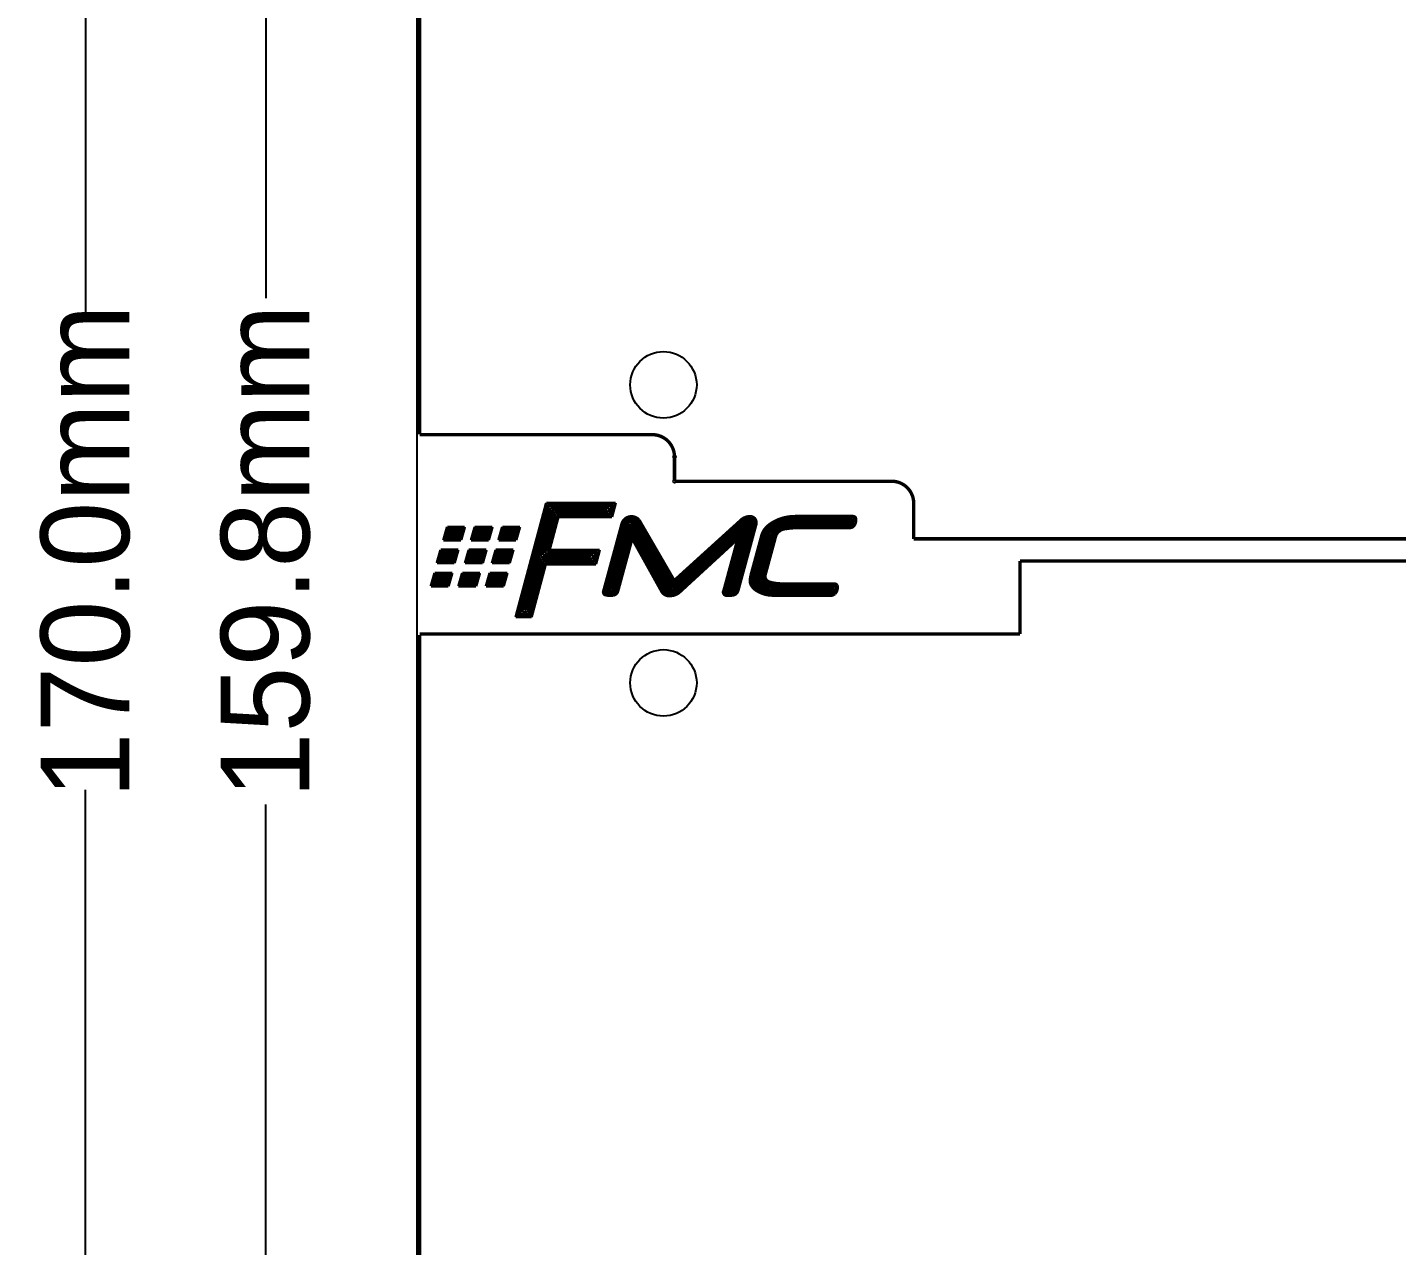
# Model space of a CAD drawing. Extents: x 4 to 274, y -3 to 190.
# Drawn here: x 3.9 to 65.7, y 52.4 to 107.4 of the extents above; entities that cross this region are included whole.
import ezdxf

# ---------------------------------------------------------------- set-up
doc = ezdxf.new("R2010")
doc.units = 0
doc.header["$MEASUREMENT"] = 0
doc.layers.get('0').update_dxf_attribs({"linetype": 'CONTINUOUS'})
doc.layers.get('Defpoints').update_dxf_attribs({"linetype": 'CONTINUOUS'})
for name, color, linetype in [('BG_OUTLINE', 7, 'CONTINUOUS'), ('BG_SILKSCREEN_TOP', 231, 'CONTINUOUS'), ('PG_SILKSCREEN_TOP', 130, 'CONTINUOUS'), ('PIN_TOP', 140, 'CONTINUOUS')]:
    doc.layers.add(name, color=color, linetype=linetype)
doc.dimstyles.get("Standard").update_dxf_attribs({"dimtxt": 0.18, "dimasz": 0.18, "dimexe": 0.18, "dimexo": 0.0625, "dimgap": 0.09, "dimtad": 0, "dimtih": 1, "dimtoh": 1, "dimdec": 4, "dimzin": 0, "dimdsep": 46, "dimtxsty": 'STANDARD', "dimcen": 0.09, "dimadec": 0, "dimazin": 0, "dimtfac": 1, "dimtdec": 4, "dimtofl": 0, "dimtmove": 0, "dimatfit": 3, "dimfxl": 1, "dimtolj": 1, "dimtzin": 0, "dimarcsym": 0})

# ---------------------------------------------------------------- blocks, each defined once
blk = doc.blocks.new('*D12')
at = {"color": 0, "linetype": 'Continuous', "lineweight": -2, "transparency": 16777216}
for p, q in [((26.531, 163.627), (14.494, 163.627)), ((14.674, 157.627), (14.674, 95.142)), ((14.674, 9.81), (14.674, 72.295)), ((26.531, 3.81), (14.494, 3.81))]:
    blk.add_line(p, q, dxfattribs=at)
at = {"color": 0, "linetype": 'Continuous', "transparency": 16777216}
for points in [[(13.674, 157.627), (15.674, 157.627), (14.674, 163.627)], [(13.674, 9.81), (15.674, 9.81), (14.674, 3.81)]]:
    blk.add_solid(points, dxfattribs=at)
at = {"layer": 'Defpoints', "color": 0, "linetype": 'Continuous', "transparency": 16777216}
for p in [(26.594, 163.627), (14.674, 3.81), (26.594, 3.81)]:
    blk.add_point(p, dxfattribs=at)
at = {"color": 0, "linetype": 'Continuous', "transparency": 16777216, "insert": (14.674, 83.718), "char_height": 4, "attachment_point": 5, "rotation": 90}
blk.add_mtext('\\A1;159.8mm', dxfattribs=at)
blk = doc.blocks.new('*D13')
at = {"color": 0, "linetype": 'Continuous', "lineweight": -2, "transparency": 16777216}
for p, q in [((21.451, 168.707), (6.359, 168.707)), ((6.539, 162.707), (6.539, 94.475)), ((6.539, 4.73), (6.539, 72.962)), ((21.451, -1.27), (6.359, -1.27))]:
    blk.add_line(p, q, dxfattribs=at)
at = {"color": 0, "linetype": 'Continuous', "transparency": 16777216}
for points in [[(5.539, 162.707), (7.539, 162.707), (6.539, 168.707)], [(5.539, 4.73), (7.539, 4.73), (6.539, -1.27)]]:
    blk.add_solid(points, dxfattribs=at)
at = {"layer": 'Defpoints', "color": 0, "linetype": 'Continuous', "transparency": 16777216}
for p in [(21.514, 168.707), (6.539, -1.27), (21.514, -1.27)]:
    blk.add_point(p, dxfattribs=at)
at = {"color": 0, "linetype": 'Continuous', "transparency": 16777216, "insert": (6.539, 83.718), "char_height": 4, "attachment_point": 5, "rotation": 90}
blk.add_mtext('\\A1;170.0mm', dxfattribs=at)

msp = doc.modelspace()

# ---------------------------------------------------------------- linework, layer by layer
at = {"layer": 'BG_OUTLINE'}
msp.add_lwpolyline([(21.5138, -1.27), (21.5138, 168.7068), (271.5006, 168.7068), (271.5006, -1.27)], close=True, dxfattribs=at)
at = {"layer": 'BG_SILKSCREEN_TOP'}
for points, const_width in [([(21.6281, 88.98382), (32.12846, 88.98382)], 0.1524), ([(33.12668, 87.98306), (33.12668, 86.88324)], 0.1524), ([(33.12668, 86.88324), (42.92854, 86.88324)], 0.1524), ([(25.9588, 80.753458), (27.338782, 85.9028)], 0.127), ([(27.338782, 85.9028), (30.471872, 85.9028)], 0.127), ([(30.471872, 85.9028), (30.302708, 85.271356)], 0.127), ([(43.92676, 85.88248), (43.92676, 84.28228)], 0.1524), ([(26.058114, 80.829658), (27.397202, 85.8266)], 0.1524), ([(26.157428, 80.905858), (27.455622, 85.7504)], 0.1016), ([(26.256742, 80.982058), (27.514042, 85.6742)], 0.1016), ([(26.356056, 81.058258), (27.572462, 85.598)], 0.1016), ([(27.648154, 85.576156), (27.085544, 83.476846)], 0.1016), ([(27.706574, 85.499956), (27.184858, 83.553046)], 0.1016), ([(27.764994, 85.423756), (27.284172, 83.629246)], 0.1016), ([(27.823414, 85.347556), (27.383486, 83.705446)], 0.1524), ([(27.397202, 85.8266), (30.372558, 85.8266)], 0.1524), ([(27.455622, 85.7504), (30.273244, 85.7504)], 0.1016), ([(27.881834, 85.271356), (27.4828, 83.781646)], 0.127), ([(27.514042, 85.6742), (30.174184, 85.6742)], 0.1016), ([(27.572462, 85.598), (30.07487, 85.598)], 0.1016), ([(30.068774, 85.576156), (27.648154, 85.576156)], 0.1016), ([(30.127448, 85.499956), (27.706574, 85.499956)], 0.1016), ([(30.185868, 85.423756), (27.764994, 85.423756)], 0.1016), ([(30.244288, 85.347556), (27.823414, 85.347556)], 0.1524), ([(30.302708, 85.271356), (27.881834, 85.271356)], 0.127), ([(30.07487, 85.598), (30.068774, 85.576156)], 0.1016), ([(30.174184, 85.6742), (30.127448, 85.499956)], 0.1016), ([(30.273244, 85.7504), (30.185868, 85.423756)], 0.1016), ([(30.372558, 85.8266), (30.244288, 85.347556)], 0.1524), ([(38.795198, 85.229954), (41.152318, 85.229954)], 0.1524), ([(38.795452, 85.306154), (41.152826, 85.306154)], 0.127), ([(41.152826, 85.306154), (41.158414, 85.306154)], 0.127), ([(22.695408, 84.224876), (22.865334, 84.820252)], 0.127), ([(22.745954, 84.262976), (22.89429, 84.782152)], 0.0762), ([(22.7965, 84.301076), (22.922992, 84.744052)], 0.0762), ([(22.847046, 84.339176), (22.951694, 84.705952)], 0.127), ([(22.865334, 84.820252), (23.659084, 84.820252)], 0.127), ([(22.89429, 84.782152), (23.608792, 84.782152)], 0.0762), ([(22.897592, 84.377276), (22.980396, 84.667852)], 0.0762), ([(22.922992, 84.744052), (23.558246, 84.744052)], 0.0762), ([(22.951694, 84.705952), (23.5077, 84.705952)], 0.0762), ([(22.980396, 84.667852), (23.457154, 84.667852)], 0.0762), ([(23.457154, 84.667852), (23.37435, 84.377276)], 0.0762), ([(23.5077, 84.705952), (23.403052, 84.339176)], 0.0762), ([(23.558246, 84.744052), (23.431754, 84.301076)], 0.0762), ([(23.608792, 84.782152), (23.460456, 84.262976)], 0.0762), ([(23.659084, 84.820252), (23.489158, 84.224876)], 0.127), ([(23.942294, 84.224876), (24.11222, 84.820252)], 0.127), ([(23.992586, 84.262976), (24.140922, 84.782152)], 0.0762), ([(24.043132, 84.301076), (24.169624, 84.744052)], 0.0762), ([(24.11222, 84.820252), (24.90597, 84.820252)], 0.127), ([(24.093678, 84.339176), (24.198326, 84.705952)], 0.0762), ([(24.140922, 84.782152), (24.855424, 84.782152)], 0.0762), ([(24.144224, 84.377276), (24.227028, 84.667852)], 0.0762), ([(24.169624, 84.744052), (24.804878, 84.744052)], 0.0762), ([(24.198326, 84.705952), (24.754332, 84.705952)], 0.0762), ([(24.227028, 84.667852), (24.703786, 84.667852)], 0.0762), ([(24.703786, 84.667852), (24.620982, 84.377276)], 0.0762), ([(24.754332, 84.705952), (24.649684, 84.339176)], 0.0762), ([(24.804878, 84.744052), (24.678386, 84.301076)], 0.0762), ([(24.855424, 84.782152), (24.707088, 84.262976)], 0.0762), ([(24.90597, 84.820252), (24.736044, 84.224876)], 0.127), ([(25.183338, 84.224876), (25.353264, 84.820252)], 0.127), ([(25.233884, 84.262976), (25.381966, 84.782152)], 0.0762), ([(25.28443, 84.301076), (25.410668, 84.744052)], 0.0762), ([(25.353264, 84.820252), (26.147014, 84.820252)], 0.127), ([(25.334976, 84.339176), (25.439624, 84.705952)], 0.0762), ([(25.381966, 84.782152), (26.096468, 84.782152)], 0.0762), ([(25.385268, 84.377276), (25.468326, 84.667852)], 0.0762), ([(25.410668, 84.744052), (26.046176, 84.744052)], 0.0762), ([(25.439624, 84.705952), (25.99563, 84.705952)], 0.0762), ([(25.468326, 84.667852), (25.945084, 84.667852)], 0.0762), ([(25.945084, 84.667852), (25.862026, 84.377276)], 0.0762), ([(25.99563, 84.705952), (25.890982, 84.339176)], 0.0762), ([(26.046176, 84.744052), (25.919684, 84.301076)], 0.0762), ([(26.096468, 84.782152), (25.948386, 84.262976)], 0.0762), ([(26.147014, 84.820252), (25.977088, 84.224876)], 0.127), ([(30.743398, 84.96173), (29.926534, 81.953862)], 0.127), ([(30.816804, 84.94141), (29.9974, 81.924652)], 0.1524), ([(30.89021, 84.92109), (30.065726, 81.885028)], 0.1524), ([(30.89021, 84.92109), (30.07106, 81.904586)], 0.1524), ([(30.963616, 84.900516), (30.163008, 81.952338)], 0.1524), ([(31.036768, 84.879942), (30.262068, 82.026506)], 0.1524), ([(30.289246, 82.027522), (31.083504, 84.952586)], 0.1524), ([(30.36062, 81.999836), (31.144718, 84.887054)], 0.1524), ([(30.435804, 81.985866), (31.169102, 84.686394)], 0.1524), ([(30.435804, 81.985866), (31.169102, 84.686394)], 0.1524), ([(31.144718, 84.887054), (32.74441, 82.01152)], 0.1524), ([(31.169102, 84.686394), (32.678878, 81.972404)], 0.1524), ([(31.169102, 84.686394), (32.678878, 81.972404)], 0.1524), ([(31.17469, 84.98967), (32.809434, 82.051144)], 0.1524), ([(32.990028, 82.018378), (31.291784, 84.945474)], 0.1524), ([(33.060894, 82.047842), (31.353252, 84.991448)], 0.1524), ([(33.079436, 82.167476), (31.415228, 85.036152)], 0.1524), ([(33.079436, 82.167476), (31.415228, 85.036152)], 0.1524), ([(33.098232, 82.287364), (31.477966, 85.080348)], 0.1524), ([(33.116774, 82.406998), (31.540704, 85.123782)], 0.127), ([(36.272216, 84.960206), (33.060894, 82.047842)], 0.1524), ([(36.220146, 85.015578), (33.079436, 82.167476)], 0.1524), ([(36.220146, 85.015578), (33.079436, 82.167476)], 0.1524), ([(36.167822, 85.071204), (33.098232, 82.287364)], 0.1524), ([(36.115752, 85.126576), (33.116774, 82.406998)], 0.127), ([(33.230566, 82.061558), (36.403788, 84.976716)], 0.1524), ([(33.282636, 82.005932), (36.261294, 84.74202)], 0.1524), ([(33.282636, 82.005932), (36.261294, 84.74202)], 0.1524), ([(36.261294, 84.74202), (35.48253, 81.875122)], 0.1524), ([(36.261294, 84.74202), (35.489896, 81.9023)], 0.1524), ([(36.403788, 84.976716), (35.581844, 81.949798)], 0.1524), ([(36.48583, 84.988146), (35.682936, 82.031332)], 0.1524), ([(35.71113, 82.036158), (36.51377, 84.991702)], 0.1524), ([(35.784536, 82.01533), (36.59378, 84.995258)], 0.1524), ([(35.857688, 81.994756), (36.667186, 84.975192)], 0.1524), ([(35.857688, 81.994756), (36.667186, 84.975192)], 0.1524), ([(35.931094, 81.974182), (36.740846, 84.95538)], 0.1524), ([(36.0045, 81.953862), (36.814252, 84.935314)], 0.127), ([(41.012872, 85.002116), (38.659816, 85.002116)], 0.1524), ([(41.010078, 84.925916), (38.659816, 84.925916)], 0.1524), ([(41.008046, 84.849716), (38.659816, 84.849716)], 0.1524), ([(41.006268, 84.773516), (38.659816, 84.773516)], 0.127), ([(38.794944, 85.077554), (41.082722, 85.077554)], 0.1524), ([(38.795198, 85.153754), (41.15181, 85.153754)], 0.1524), ([(41.15181, 85.153754), (41.156382, 85.153754)], 0.127), ([(41.152318, 85.229954), (41.157398, 85.229954)], 0.127), ([(23.489158, 84.224876), (22.695408, 84.224876)], 0.127), ([(23.460456, 84.262976), (22.745954, 84.262976)], 0.0762), ([(23.431754, 84.301076), (22.7965, 84.301076)], 0.0762), ([(23.403052, 84.339176), (22.847046, 84.339176)], 0.0762), ([(23.37435, 84.377276), (22.897592, 84.377276)], 0.0762), ([(22.947884, 84.415376), (23.009098, 84.629752)], 0.0762), ([(23.345648, 84.415376), (22.947884, 84.415376)], 0.0762), ([(22.99843, 84.453476), (23.0378, 84.591652)], 0.0762), ([(23.316692, 84.453476), (22.99843, 84.453476)], 0.0762), ([(23.009098, 84.629752), (23.406608, 84.629752)], 0.0762), ([(23.0378, 84.591652), (23.356316, 84.591652)], 0.0762), ([(23.048976, 84.491576), (23.066756, 84.553552)], 0.0762), ([(23.28799, 84.491576), (23.048976, 84.491576)], 0.0762), ([(23.066756, 84.553552), (23.30577, 84.553552)], 0.0762), ([(23.30577, 84.553552), (23.28799, 84.491576)], 0.0762), ([(23.356316, 84.591652), (23.316692, 84.453476)], 0.0762), ([(23.406608, 84.629752), (23.345648, 84.415376)], 0.0762), ([(24.736044, 84.224876), (23.942294, 84.224876)], 0.127), ([(24.707088, 84.262976), (23.992586, 84.262976)], 0.0762), ([(24.678386, 84.301076), (24.043132, 84.301076)], 0.0762), ([(24.649684, 84.339176), (24.093678, 84.339176)], 0.0762), ([(24.620982, 84.377276), (24.144224, 84.377276)], 0.0762), ([(24.19477, 84.415376), (24.25573, 84.629752)], 0.0762), ([(24.59228, 84.415376), (24.19477, 84.415376)], 0.0762), ([(24.245062, 84.453476), (24.284686, 84.591652)], 0.0762), ([(24.563578, 84.453476), (24.245062, 84.453476)], 0.0762), ([(24.25573, 84.629752), (24.653494, 84.629752)], 0.0762), ([(24.284686, 84.591652), (24.602948, 84.591652)], 0.0762), ([(24.295608, 84.491576), (24.313388, 84.553552)], 0.0762), ([(24.534622, 84.491576), (24.295608, 84.491576)], 0.0762), ([(24.313388, 84.553552), (24.552402, 84.553552)], 0.0762), ([(24.552402, 84.553552), (24.534622, 84.491576)], 0.0762), ([(24.602948, 84.591652), (24.563578, 84.453476)], 0.0762), ([(24.653494, 84.629752), (24.59228, 84.415376)], 0.0762), ([(25.977088, 84.224876), (25.183338, 84.224876)], 0.127), ([(25.948386, 84.262976), (25.233884, 84.262976)], 0.0762), ([(25.919684, 84.301076), (25.28443, 84.301076)], 0.0762), ([(25.890982, 84.339176), (25.334976, 84.339176)], 0.0762), ([(25.862026, 84.377276), (25.385268, 84.377276)], 0.0762), ([(25.435814, 84.415376), (25.497028, 84.629752)], 0.0762), ([(25.833324, 84.415376), (25.435814, 84.415376)], 0.0762), ([(25.48636, 84.453476), (25.52573, 84.591652)], 0.0762), ([(25.804622, 84.453476), (25.48636, 84.453476)], 0.0762), ([(25.497028, 84.629752), (25.894538, 84.629752)], 0.0762), ([(25.52573, 84.591652), (25.843992, 84.591652)], 0.0762), ([(25.536906, 84.491576), (25.554432, 84.553552)], 0.0762), ([(25.77592, 84.491576), (25.536906, 84.491576)], 0.0762), ([(25.554432, 84.553552), (25.793446, 84.553552)], 0.0762), ([(25.793446, 84.553552), (25.77592, 84.491576)], 0.0762), ([(25.843992, 84.591652), (25.804622, 84.453476)], 0.0762), ([(25.894538, 84.629752), (25.833324, 84.415376)], 0.0762), ([(30.51048, 81.970118), (31.193486, 84.48548)], 0.1524), ([(30.584902, 81.953862), (31.218124, 84.28482)], 0.127), ([(31.193486, 84.48548), (32.613346, 81.933542)], 0.1524), ([(31.218124, 84.28482), (32.54756, 81.894934)], 0.127), ([(33.33496, 81.95056), (36.118546, 84.507578)], 0.1524), ([(33.38703, 81.894934), (35.975798, 84.273136)], 0.127), ([(35.975798, 84.273136), (35.346132, 81.953862)], 0.127), ([(36.118546, 84.507578), (35.41649, 81.922112)], 0.1524), ([(36.569904, 82.648552), (37.054282, 84.43214)], 0.127), ([(36.644072, 82.630772), (37.127942, 84.412074)], 0.1524), ([(36.71824, 82.612992), (37.201348, 84.392008)], 0.1524), ([(36.792408, 82.595212), (37.275008, 84.372196)], 0.1524), ([(36.866576, 82.577686), (37.348414, 84.35213)], 0.1524), ([(37.416486, 84.50326), (36.937442, 82.739484)], 0.1524), ([(37.497766, 84.511642), (37.011102, 82.719672)], 0.1524), ([(37.569648, 84.486496), (37.084508, 82.69986)], 0.1524), ([(37.641784, 84.460842), (37.158168, 82.680048)], 0.1524), ([(37.713666, 84.434934), (37.231828, 82.660236)], 0.127), ([(43.92676, 84.28228), (98.12782, 84.28228)], 0.1524), ([(22.400006, 83.188302), (22.569932, 83.783678)], 0.127), ([(22.450552, 83.226402), (22.598634, 83.745578)], 0.0762), ([(22.500844, 83.264502), (22.627336, 83.707478)], 0.0762), ([(22.569932, 83.783678), (23.363682, 83.783678)], 0.127), ([(22.55139, 83.302602), (22.656038, 83.669378)], 0.0762), ([(22.598634, 83.745578), (23.313136, 83.745578)], 0.0762), ([(22.601936, 83.340702), (22.684994, 83.631278)], 0.0762), ([(22.627336, 83.707478), (23.26259, 83.707478)], 0.0762), ([(22.652482, 83.378802), (22.713696, 83.593178)], 0.0762), ([(22.656038, 83.669378), (23.212044, 83.669378)], 0.0762), ([(22.684994, 83.631278), (23.161752, 83.631278)], 0.0762), ([(22.703028, 83.416902), (22.742398, 83.555078)], 0.0762), ([(23.02129, 83.416902), (22.703028, 83.416902)], 0.0762), ([(22.713696, 83.593178), (23.111206, 83.593178)], 0.0762), ([(22.742398, 83.555078), (23.06066, 83.555078)], 0.0762), ([(22.75332, 83.455002), (22.7711, 83.516978)], 0.0762), ([(22.992588, 83.455002), (22.75332, 83.455002)], 0.0762), ([(22.7711, 83.516978), (23.010114, 83.516978)], 0.0762), ([(23.010114, 83.516978), (22.992588, 83.455002)], 0.0762), ([(23.06066, 83.555078), (23.02129, 83.416902)], 0.0762), ([(23.111206, 83.593178), (23.049992, 83.378802)], 0.0762), ([(23.161752, 83.631278), (23.078694, 83.340702)], 0.0762), ([(23.212044, 83.669378), (23.107396, 83.302602)], 0.0762), ([(23.26259, 83.707478), (23.136098, 83.264502)], 0.0762), ([(23.313136, 83.745578), (23.165054, 83.226402)], 0.0762), ([(23.363682, 83.783678), (23.193756, 83.188302)], 0.127), ([(23.672038, 83.188302), (23.841964, 83.783678)], 0.127), ([(23.722584, 83.226402), (23.870666, 83.745578)], 0.0762), ([(23.77313, 83.264502), (23.899368, 83.707478)], 0.0762), ([(23.841964, 83.783678), (24.635714, 83.783678)], 0.127), ([(23.823676, 83.302602), (23.928324, 83.669378)], 0.0762), ([(23.870666, 83.745578), (24.585168, 83.745578)], 0.0762), ([(23.873968, 83.340702), (23.957026, 83.631278)], 0.0762), ([(23.899368, 83.707478), (24.534876, 83.707478)], 0.0762), ([(23.924514, 83.378802), (23.985728, 83.593178)], 0.0762), ([(23.928324, 83.669378), (24.48433, 83.669378)], 0.0762), ([(23.957026, 83.631278), (24.433784, 83.631278)], 0.0762), ([(23.97506, 83.416902), (24.01443, 83.555078)], 0.0762), ([(24.293322, 83.416902), (23.97506, 83.416902)], 0.0762), ([(23.985728, 83.593178), (24.383238, 83.593178)], 0.0762), ([(24.01443, 83.555078), (24.332692, 83.555078)], 0.0762), ([(24.025606, 83.455002), (24.043132, 83.516978)], 0.0762), ([(24.26462, 83.455002), (24.025606, 83.455002)], 0.0762), ([(24.043132, 83.516978), (24.282146, 83.516978)], 0.0762), ([(24.282146, 83.516978), (24.26462, 83.455002)], 0.0762), ([(24.332692, 83.555078), (24.293322, 83.416902)], 0.0762), ([(24.383238, 83.593178), (24.322024, 83.378802)], 0.0762), ([(24.433784, 83.631278), (24.350726, 83.340702)], 0.0762), ([(24.48433, 83.669378), (24.379682, 83.302602)], 0.0762), ([(24.534876, 83.707478), (24.408384, 83.264502)], 0.0762), ([(24.585168, 83.745578), (24.437086, 83.226402)], 0.0762), ([(24.635714, 83.783678), (24.465788, 83.188302)], 0.127), ([(24.887936, 83.188302), (25.057862, 83.783678)], 0.127), ([(24.938228, 83.226402), (25.086564, 83.745578)], 0.0762), ([(24.988774, 83.264502), (25.115266, 83.707478)], 0.0762), ([(25.057862, 83.783678), (25.851612, 83.783678)], 0.127), ([(25.03932, 83.302602), (25.143968, 83.669378)], 0.0762), ([(25.086564, 83.745578), (25.801066, 83.745578)], 0.0762), ([(25.089866, 83.340702), (25.17267, 83.631278)], 0.0762), ([(25.115266, 83.707478), (25.75052, 83.707478)], 0.0762), ([(25.140412, 83.378802), (25.201626, 83.593178)], 0.0762), ([(25.143968, 83.669378), (25.699974, 83.669378)], 0.0762), ([(25.17267, 83.631278), (25.649428, 83.631278)], 0.0762), ([(25.190704, 83.416902), (25.230328, 83.555078)], 0.0762), ([(25.50922, 83.416902), (25.190704, 83.416902)], 0.0762), ([(25.201626, 83.593178), (25.599136, 83.593178)], 0.0762), ([(25.230328, 83.555078), (25.54859, 83.555078)], 0.0762), ([(25.24125, 83.455002), (25.25903, 83.516978)], 0.0762), ([(25.480264, 83.455002), (25.24125, 83.455002)], 0.0762), ([(25.25903, 83.516978), (25.498044, 83.516978)], 0.0762), ([(25.498044, 83.516978), (25.480264, 83.455002)], 0.0762), ([(25.54859, 83.555078), (25.50922, 83.416902)], 0.0762), ([(25.599136, 83.593178), (25.537922, 83.378802)], 0.0762), ([(25.649428, 83.631278), (25.566624, 83.340702)], 0.0762), ([(25.699974, 83.669378), (25.595326, 83.302602)], 0.0762), ([(25.75052, 83.707478), (25.624028, 83.264502)], 0.0762), ([(25.801066, 83.745578), (25.65273, 83.226402)], 0.0762), ([(25.851612, 83.783678), (25.681686, 83.188302)], 0.127), ([(27.077416, 83.44662), (26.43759, 81.058258)], 0.1016), ([(29.34462, 83.44662), (27.077416, 83.44662)], 0.1016), ([(27.085544, 83.476846), (29.352494, 83.476846)], 0.1016), ([(27.184858, 83.553046), (29.451808, 83.553046)], 0.1016), ([(27.284172, 83.629246), (29.551122, 83.629246)], 0.1016), ([(27.383486, 83.705446), (29.650436, 83.705446)], 0.1524), ([(27.4828, 83.781646), (29.74975, 83.781646)], 0.127), ([(29.352494, 83.476846), (29.34462, 83.44662)], 0.1016), ([(29.451808, 83.553046), (29.40304, 83.37042)], 0.1016), ([(29.551122, 83.629246), (29.46146, 83.29422)], 0.1016), ([(29.650436, 83.705446), (29.51988, 83.21802)], 0.1524), ([(29.74975, 83.781646), (29.5783, 83.14182)], 0.127), ([(23.193756, 83.188302), (22.400006, 83.188302)], 0.127), ([(23.165054, 83.226402), (22.450552, 83.226402)], 0.0762), ([(23.136098, 83.264502), (22.500844, 83.264502)], 0.0762), ([(23.107396, 83.302602), (22.55139, 83.302602)], 0.0762), ([(23.078694, 83.340702), (22.601936, 83.340702)], 0.0762), ([(23.049992, 83.378802), (22.652482, 83.378802)], 0.0762), ([(24.465788, 83.188302), (23.672038, 83.188302)], 0.127), ([(24.437086, 83.226402), (23.722584, 83.226402)], 0.0762), ([(24.408384, 83.264502), (23.77313, 83.264502)], 0.0762), ([(24.379682, 83.302602), (23.823676, 83.302602)], 0.0762), ([(24.350726, 83.340702), (23.873968, 83.340702)], 0.0762), ([(24.322024, 83.378802), (23.924514, 83.378802)], 0.0762), ([(25.681686, 83.188302), (24.887936, 83.188302)], 0.127), ([(25.65273, 83.226402), (24.938228, 83.226402)], 0.0762), ([(25.624028, 83.264502), (24.988774, 83.264502)], 0.0762), ([(25.595326, 83.302602), (25.03932, 83.302602)], 0.0762), ([(25.566624, 83.340702), (25.089866, 83.340702)], 0.0762), ([(25.537922, 83.378802), (25.140412, 83.378802)], 0.0762), ([(27.13609, 83.37042), (26.49601, 80.982058)], 0.1016), ([(27.19451, 83.29422), (26.55443, 80.905858)], 0.1016), ([(27.25293, 83.21802), (26.61285, 80.829658)], 0.1524), ([(27.31135, 83.14182), (26.671524, 80.753458)], 0.127), ([(29.40304, 83.37042), (27.13609, 83.37042)], 0.1016), ([(29.46146, 83.29422), (27.19451, 83.29422)], 0.1016), ([(29.51988, 83.21802), (27.25293, 83.21802)], 0.1524), ([(29.5783, 83.14182), (27.31135, 83.14182)], 0.127), ([(48.72736, 83.28406), (98.12782, 83.28406)], 0.1524), ([(48.72736, 83.28406), (48.72736, 79.98206)], 0.1524), ([(22.128734, 82.145124), (22.29866, 82.7405)], 0.127), ([(22.17928, 82.183224), (22.327362, 82.7024)], 0.0762), ([(22.893782, 82.183224), (22.17928, 82.183224)], 0.0762), ([(22.229826, 82.221324), (22.356064, 82.6643)], 0.127), ([(22.86508, 82.221324), (22.229826, 82.221324)], 0.0762), ([(22.29866, 82.7405), (23.09241, 82.7405)], 0.127), ([(22.280118, 82.259424), (22.384766, 82.6262)], 0.0762), ([(22.836124, 82.259424), (22.280118, 82.259424)], 0.0762), ([(22.327362, 82.7024), (23.041864, 82.7024)], 0.0762), ([(22.330664, 82.297524), (22.413722, 82.5881)], 0.0762), ([(22.807422, 82.297524), (22.330664, 82.297524)], 0.0762), ([(22.356064, 82.6643), (22.991318, 82.6643)], 0.0762), ([(22.38121, 82.335624), (22.442424, 82.55)], 0.0762), ([(22.77872, 82.335624), (22.38121, 82.335624)], 0.0762), ([(22.384766, 82.6262), (22.941026, 82.6262)], 0.0762), ([(22.413722, 82.5881), (22.89048, 82.5881)], 0.0762), ([(22.431756, 82.373724), (22.471126, 82.5119)], 0.0762), ([(22.750018, 82.373724), (22.431756, 82.373724)], 0.0762), ([(22.442424, 82.55), (22.839934, 82.55)], 0.0762), ([(22.471126, 82.5119), (22.789388, 82.5119)], 0.0762), ([(22.482302, 82.411824), (22.499828, 82.4738)], 0.0762), ([(22.721316, 82.411824), (22.482302, 82.411824)], 0.0762), ([(22.499828, 82.4738), (22.738842, 82.4738)], 0.0762), ([(22.738842, 82.4738), (22.721316, 82.411824)], 0.0762), ([(22.789388, 82.5119), (22.750018, 82.373724)], 0.0762), ([(22.839934, 82.55), (22.77872, 82.335624)], 0.0762), ([(22.89048, 82.5881), (22.807422, 82.297524)], 0.0762), ([(22.941026, 82.6262), (22.836124, 82.259424)], 0.0762), ([(22.991318, 82.6643), (22.86508, 82.221324)], 0.0762), ([(23.041864, 82.7024), (22.893782, 82.183224)], 0.0762), ([(23.09241, 82.7405), (22.922484, 82.145124)], 0.127), ([(23.375366, 82.145124), (23.545292, 82.7405)], 0.127), ([(23.425912, 82.183224), (23.573994, 82.7024)], 0.0762), ([(24.140414, 82.183224), (23.425912, 82.183224)], 0.0762), ([(23.476458, 82.221324), (23.60295, 82.6643)], 0.0762), ([(24.111712, 82.221324), (23.476458, 82.221324)], 0.0762), ([(23.545292, 82.7405), (24.339042, 82.7405)], 0.127), ([(23.527004, 82.259424), (23.631652, 82.6262)], 0.0762), ([(24.08301, 82.259424), (23.527004, 82.259424)], 0.0762), ([(23.573994, 82.7024), (24.288496, 82.7024)], 0.0762), ([(23.577296, 82.297524), (23.660354, 82.5881)], 0.0762), ([(24.054308, 82.297524), (23.577296, 82.297524)], 0.0762), ([(23.60295, 82.6643), (24.238204, 82.6643)], 0.0762), ([(23.627842, 82.335624), (23.689056, 82.55)], 0.0762), ([(24.025352, 82.335624), (23.627842, 82.335624)], 0.0762), ([(23.631652, 82.6262), (24.187658, 82.6262)], 0.0762), ([(23.660354, 82.5881), (24.137112, 82.5881)], 0.0762), ([(23.678388, 82.373724), (23.717758, 82.5119)], 0.0762), ([(23.99665, 82.373724), (23.678388, 82.373724)], 0.0762), ([(23.689056, 82.55), (24.086566, 82.55)], 0.0762), ([(23.717758, 82.5119), (24.03602, 82.5119)], 0.0762), ([(23.728934, 82.411824), (23.74646, 82.4738)], 0.0762), ([(23.967948, 82.411824), (23.728934, 82.411824)], 0.0762), ([(23.74646, 82.4738), (23.985728, 82.4738)], 0.0762), ([(23.985728, 82.4738), (23.967948, 82.411824)], 0.0762), ([(24.03602, 82.5119), (23.99665, 82.373724)], 0.0762), ([(24.086566, 82.55), (24.025352, 82.335624)], 0.0762), ([(24.137112, 82.5881), (24.054308, 82.297524)], 0.0762), ([(24.187658, 82.6262), (24.08301, 82.259424)], 0.0762), ([(24.238204, 82.6643), (24.111712, 82.221324)], 0.0762), ([(24.288496, 82.7024), (24.140414, 82.183224)], 0.0762), ([(24.339042, 82.7405), (24.169116, 82.145124)], 0.127), ([(24.616664, 82.145124), (24.78659, 82.7405)], 0.127), ([(24.66721, 82.183224), (24.815292, 82.7024)], 0.0762), ([(25.381712, 82.183224), (24.66721, 82.183224)], 0.0762), ([(24.717502, 82.221324), (24.843994, 82.6643)], 0.0762), ([(25.352756, 82.221324), (24.717502, 82.221324)], 0.0762), ([(24.78659, 82.7405), (25.58034, 82.7405)], 0.127), ([(24.768048, 82.259424), (24.872696, 82.6262)], 0.0762), ([(25.324054, 82.259424), (24.768048, 82.259424)], 0.0762), ([(24.815292, 82.7024), (25.529794, 82.7024)], 0.0762), ([(24.818594, 82.297524), (24.901398, 82.5881)], 0.0762), ([(25.295352, 82.297524), (24.818594, 82.297524)], 0.0762), ([(24.843994, 82.6643), (25.479248, 82.6643)], 0.0762), ([(24.86914, 82.335624), (24.930354, 82.55)], 0.0762), ([(25.26665, 82.335624), (24.86914, 82.335624)], 0.0762), ([(24.872696, 82.6262), (25.428702, 82.6262)], 0.0762), ([(24.919686, 82.373724), (24.959056, 82.5119)], 0.127), ([(24.901398, 82.5881), (25.378156, 82.5881)], 0.0762), ([(25.237948, 82.373724), (24.919686, 82.373724)], 0.0762), ([(24.930354, 82.55), (25.327864, 82.55)], 0.0762), ([(24.959056, 82.5119), (25.277318, 82.5119)], 0.0762), ([(24.969978, 82.411824), (24.987758, 82.4738)], 0.0762), ([(25.209246, 82.411824), (24.969978, 82.411824)], 0.0762), ([(24.987758, 82.4738), (25.226772, 82.4738)], 0.0762), ([(25.226772, 82.4738), (25.209246, 82.411824)], 0.127), ([(25.277318, 82.5119), (25.237948, 82.373724)], 0.0762), ([(25.327864, 82.55), (25.26665, 82.335624)], 0.0762), ([(25.378156, 82.5881), (25.295352, 82.297524)], 0.0762), ([(25.428702, 82.6262), (25.324054, 82.259424)], 0.0762), ([(25.479248, 82.6643), (25.352756, 82.221324)], 0.0762), ([(25.529794, 82.7024), (25.381712, 82.183224)], 0.0762), ([(25.58034, 82.7405), (25.410414, 82.145124)], 0.127), ([(37.408358, 82.187796), (37.501576, 82.160364)], 0.1524), ([(37.425884, 82.262218), (37.520118, 82.234278)], 0.1524), ([(37.442902, 82.33664), (37.53866, 82.308446)], 0.127), ([(38.070028, 82.183732), (40.31488, 82.183732)], 0.1524), ([(38.069266, 82.259932), (40.309038, 82.259932)], 0.127), ([(22.922484, 82.145124), (22.128734, 82.145124)], 0.127), ([(24.169116, 82.145124), (23.375366, 82.145124)], 0.127), ([(25.410414, 82.145124), (24.616664, 82.145124)], 0.127), ([(37.390578, 82.113628), (37.483034, 82.08645)], 0.1524), ([(37.924994, 81.949798), (37.599112, 81.95564)], 0.1524), ([(37.924486, 81.873598), (37.599874, 81.87944)], 0.1524), ([(37.923724, 81.797398), (37.600382, 81.80324)], 0.1524), ([(37.922962, 81.721198), (37.600636, 81.72704)], 0.127), ([(40.164258, 81.797398), (37.923724, 81.797398)], 0.1524), ([(40.16629, 81.873598), (37.924486, 81.873598)], 0.1524), ([(40.16883, 81.949798), (37.924994, 81.949798)], 0.1524), ([(40.162734, 81.721198), (37.922962, 81.721198)], 0.127), ([(38.07079, 82.107532), (40.324278, 82.107532)], 0.1524), ([(38.071552, 82.031332), (40.250618, 82.031332)], 0.1524), ([(26.49601, 80.982058), (26.256742, 80.982058)], 0.1016), ([(26.43759, 81.058258), (26.356056, 81.058258)], 0.1016), ([(26.671524, 80.753458), (25.9588, 80.753458)], 0.127), ([(26.058114, 80.829658), (26.61285, 80.829658)], 0.1524), ([(26.171144, 80.769206), (26.11882, 80.769206), (26.058114, 80.829658)], 0.0254), ([(26.55443, 80.905858), (26.157428, 80.905858)], 0.1016), ([(21.6281, 79.98206), (48.72736, 79.98206)], 0.1524)]:
    msp.add_lwpolyline(points, dxfattribs=dict(at, const_width=const_width))
for points, const_width in [([(32.12846, 88.98382, -0.413929), (33.12668, 87.98306)], 0.1524), ([(33.15843, 87.982806, 0.999347), (33.097216, 87.982806, 1.000654), (33.15843, 87.982806)], 0.1524), ([(33.15843, 87.982806, 0.999347), (33.097216, 87.982806, 1.000654), (33.15843, 87.982806)], 0.1524), ([(33.158684, 86.882732, 0.999352), (33.096962, 86.882732, 1.000648), (33.158684, 86.882732)], 0.1524), ([(33.158684, 86.882732, 0.999352), (33.096962, 86.882732, 1.000648), (33.158684, 86.882732)], 0.1524), ([(42.92854, 86.88324, -0.413974), (43.92676, 85.88248)], 0.1524), ([(31.540704, 85.123782, 0.608847), (30.743398, 84.96173)], 0.127), ([(36.58616, 85.29574, 0.215108), (36.115752, 85.126576)], 0.127), ([(36.814252, 84.935314, 0.440738), (36.58616, 85.29574)], 0.127), ([(38.229286, 85.273896, 0.049403), (37.862764, 85.176106)], 0.127), ([(38.46703, 85.297264, 0.031595), (38.229286, 85.273896)], 0.127), ([(38.795198, 85.229954, 0.015595), (38.470586, 85.221318)], 0.1524), ([(38.795452, 85.306154, 0.01555), (38.46703, 85.297264)], 0.127), ([(41.230296, 85.20811, 0.14077), (41.157398, 85.229954)], 0.1524), ([(41.271444, 85.272118, 0.1406), (41.158414, 85.306154)], 0.127), ([(41.303194, 85.233256, 0.159098), (41.271444, 85.272118)], 0.127), ([(31.477966, 85.080348, 0.604141), (30.816804, 84.94141)], 0.1524), ([(31.415228, 85.036152, 0.596491), (30.89021, 84.92109)], 0.1524), ([(31.415228, 85.036152, 0.596491), (30.89021, 84.92109)], 0.1524), ([(31.353252, 84.991448, 0.585812), (30.963616, 84.900516)], 0.1524), ([(31.083504, 84.952586, 0.268679), (31.036768, 84.879942)], 0.127), ([(31.291784, 84.945474, 0.26821), (31.17469, 84.98967)], 0.1524), ([(36.576254, 85.220048, 0.213743), (36.167822, 85.071204)], 0.1524), ([(36.56584, 85.144356, 0.211544), (36.220146, 85.015578)], 0.1524), ([(36.56584, 85.144356, 0.211544), (36.220146, 85.015578)], 0.1524), ([(36.553902, 85.068664, 0.207524), (36.272216, 84.960206)], 0.1524), ([(36.51377, 84.991702, 0.023259), (36.48583, 84.988146)], 0.1524), ([(36.59378, 84.995258, 0.400527), (36.553902, 85.068664)], 0.1524), ([(36.667186, 84.975192, 0.426483), (36.56584, 85.144356)], 0.1524), ([(36.667186, 84.975192, 0.426483), (36.56584, 85.144356)], 0.1524), ([(36.740846, 84.95538, 0.435311), (36.576254, 85.220048)], 0.1524), ([(37.233098, 84.764372, 0.114594), (37.054282, 84.43214)], 0.127), ([(37.290248, 84.71408, 0.114612), (37.127942, 84.412074)], 0.1524), ([(37.347398, 84.663788, 0.114663), (37.201348, 84.392008)], 0.1524), ([(37.522404, 85.008974, 0.073975), (37.233098, 84.764372)], 0.127), ([(37.404548, 84.613242, 0.114491), (37.275008, 84.372196)], 0.1524), ([(37.562536, 84.944204, 0.074003), (37.290248, 84.71408)], 0.1524), ([(37.602668, 84.879434, 0.074007), (37.347398, 84.663788)], 0.1524), ([(37.6428, 84.81441, 0.074035), (37.404548, 84.613242)], 0.1524), ([(38.098476, 84.953348, 0.273111), (37.497766, 84.511642)], 0.1524), ([(37.862764, 85.176106, 0.048683), (37.522404, 85.008974)], 0.127), ([(37.889434, 85.104732, 0.048658), (37.562536, 84.944204)], 0.1524), ([(38.10889, 84.877656, 0.272182), (37.569648, 84.486496)], 0.1524), ([(37.916358, 85.033358, 0.048669), (37.602668, 84.879434)], 0.1524), ([(38.11905, 84.802218, 0.271051), (37.641784, 84.460842)], 0.1524), ([(37.943028, 84.961984, 0.048661), (37.6428, 84.81441)], 0.1524), ([(38.12921, 84.726526, 0.26972), (37.713666, 84.434934)], 0.127), ([(38.241478, 85.198712, 0.049408), (37.889434, 85.104732)], 0.1524), ([(38.25367, 85.123528, 0.049385), (37.916358, 85.033358)], 0.1524), ([(38.266116, 85.048344, 0.04943), (37.943028, 84.961984)], 0.1524), ([(38.659816, 85.002116, 0.043432), (38.098476, 84.953348)], 0.1524), ([(38.659816, 84.925916, 0.043653), (38.10889, 84.877656)], 0.1524), ([(38.659816, 84.849716, 0.043905), (38.11905, 84.802218)], 0.1524), ([(38.659816, 84.773516, 0.04417), (38.12921, 84.726526)], 0.127), ([(38.470586, 85.221318, 0.031727), (38.241478, 85.198712)], 0.1524), ([(38.474142, 85.145118, 0.031864), (38.25367, 85.123528)], 0.1524), ([(38.477698, 85.068918, 0.03198), (38.266116, 85.048344)], 0.1524), ([(38.795198, 85.153754, 0.015653), (38.474142, 85.145118)], 0.1524), ([(38.794944, 85.077554, 0.015701), (38.477698, 85.068918)], 0.1524), ([(41.008046, 84.849716, 0.172637), (41.149778, 84.892388)], 0.1524), ([(41.006268, 84.773516, 0.17402), (41.197784, 84.833206)], 0.127), ([(41.010078, 84.925916, 0.169128), (41.101518, 84.951824)], 0.127), ([(41.012872, 85.002116, 0.156133), (41.053512, 85.01126)], 0.127), ([(41.053512, 85.01126, 0.132158), (41.077642, 85.055456)], 0.127), ([(41.082722, 85.077554, 0.009192), (41.077642, 85.055456)], 0.127), ([(41.101518, 84.951824, 0.148404), (41.152064, 85.038692)], 0.1524), ([(41.149778, 84.892388, 0.154705), (41.226486, 85.022182)], 0.1524), ([(41.162478, 85.080602, 0.019986), (41.152064, 85.038692)], 0.127), ([(41.168066, 85.152484, 0.047777), (41.156382, 85.153754)], 0.127), ([(41.162478, 85.080602, 0.076714), (41.169844, 85.133688)], 0.127), ([(41.169844, 85.133688, 0.035982), (41.168066, 85.152484)], 0.127), ([(41.197784, 84.833206, 0.15831), (41.300908, 85.005926)], 0.127), ([(41.23563, 85.059012, 0.020438), (41.226486, 85.022182)], 0.1524), ([(41.232074, 85.205824, 0.162278), (41.230296, 85.20811)], 0.1524), ([(41.24579, 85.135212, 0.087421), (41.232074, 85.205824)], 0.1524), ([(41.23563, 85.059012, 0.076793), (41.24579, 85.135212)], 0.1524), ([(41.308782, 85.037422, 0.020918), (41.300908, 85.005926)], 0.127), ([(41.32199, 85.13699, 0.087153), (41.303194, 85.233256)], 0.127), ([(41.308782, 85.037422, 0.077016), (41.32199, 85.13699)], 0.127), ([(37.416486, 84.50326, 0.078796), (37.348414, 84.35213)], 0.127), ([(36.534598, 82.424778, 0.149696), (36.576762, 82.204052)], 0.127), ([(36.569904, 82.648552, 0.02434), (36.534598, 82.424778)], 0.127), ([(36.576762, 82.204052, 0.082914), (36.703, 82.038698)], 0.127), ([(36.61029, 82.41665, 0.149859), (36.644326, 82.239612)], 0.1524), ([(36.644072, 82.630772, 0.024076), (36.61029, 82.41665)], 0.1524), ([(36.644326, 82.239612, 0.082979), (36.755324, 82.09407)], 0.1524), ([(36.685982, 82.408268, 0.149704), (36.711636, 82.275172)], 0.1524), ([(36.71824, 82.612992, 0.023826), (36.685982, 82.408268)], 0.1524), ([(36.711636, 82.275172, 0.082971), (36.807394, 82.149696)], 0.1524), ([(36.761928, 82.40014, 0.150054), (36.778946, 82.310732)], 0.1524), ([(36.792408, 82.595212, 0.023522), (36.761928, 82.40014)], 0.1524), ([(36.778946, 82.310732, 0.082876), (36.859464, 82.205322)], 0.1524), ([(36.807394, 82.149696, 0.063164), (36.947856, 82.047842)], 0.1524), ([(36.83762, 82.392012, 0.149958), (36.846256, 82.346546)], 0.1524), ([(36.866576, 82.577686, 0.02323), (36.83762, 82.392012)], 0.1524), ([(36.846256, 82.346546, 0.082952), (36.911534, 82.260948)], 0.1524), ([(36.859464, 82.205322, 0.063741), (36.985702, 82.114136)], 0.1524), ([(36.911534, 82.260948, 0.064552), (37.023548, 82.180176)], 0.1524), ([(36.937442, 82.739484, 0.368346), (37.251894, 82.078068)], 0.1524), ([(37.011102, 82.719672, 0.435547), (37.390578, 82.113628)], 0.1524), ([(37.023548, 82.180176, 0.060024), (37.251894, 82.078068)], 0.1524), ([(37.084508, 82.69986, 0.437886), (37.408358, 82.187796)], 0.1524), ([(37.158168, 82.680048, 0.441164), (37.425884, 82.262218)], 0.1524), ([(37.231828, 82.660236, 0.445967), (37.442902, 82.33664)], 0.127), ([(37.501576, 82.160364, 0.055896), (38.07079, 82.107532)], 0.1524), ([(37.520118, 82.234278, 0.055648), (38.070028, 82.183732)], 0.1524), ([(37.53866, 82.308446, 0.055393), (38.069266, 82.259932)], 0.127), ([(40.407844, 82.148172, 0.278529), (40.31488, 82.183732)], 0.1524), ([(40.476678, 82.18297, 0.290049), (40.309038, 82.259932)], 0.127), ([(40.403272, 82.013552, 0.166489), (40.407844, 82.148172)], 0.1524), ([(40.476424, 81.991962, 0.173138), (40.476678, 82.18297)], 0.127), ([(29.926534, 81.953862, 0.452521), (30.010354, 81.738978)], 0.127), ([(29.9974, 81.924652, 0.453864), (30.030674, 81.812892)], 0.1524), ([(30.010354, 81.738978, 0.058548), (30.35427, 81.726278)], 0.127), ([(30.030674, 81.812892, 0.056384), (30.344872, 81.80197)], 0.1524), ([(30.062678, 81.885282, 0.051594), (30.334712, 81.877662)], 0.1524), ([(30.065726, 81.885028, 0.051013), (30.334712, 81.877662)], 0.1524), ([(30.062678, 81.885282, 0.069483), (30.07106, 81.904586)], 0.127), ([(30.163008, 81.952338, 0.032192), (30.323282, 81.9531)], 0.1524), ([(30.262068, 82.026506, 0.005813), (30.289246, 82.027522)], 0.127), ([(30.323282, 81.9531, 0.321032), (30.36062, 81.999836)], 0.1524), ([(30.334712, 81.877662, 0.319422), (30.435804, 81.985866)], 0.1524), ([(30.334712, 81.877662, 0.319422), (30.435804, 81.985866)], 0.1524), ([(30.344872, 81.80197, 0.318508), (30.51048, 81.970118)], 0.1524), ([(30.35427, 81.726278, 0.318653), (30.584902, 81.953862)], 0.127), ([(32.54756, 81.894934, 0.303833), (32.95777, 81.707736)], 0.127), ([(32.613346, 81.933542, 0.305556), (32.949388, 81.783428)], 0.1524), ([(32.678878, 81.972404, 0.308649), (32.940752, 81.859374)], 0.1524), ([(32.678878, 81.972404, 0.308649), (32.940752, 81.859374)], 0.1524), ([(32.74441, 82.01152, 0.313553), (32.931354, 81.93532)], 0.1524), ([(32.809434, 82.051144, 0.326073), (32.921194, 82.011266)], 0.1524), ([(32.921194, 82.011266, 0.046558), (32.990028, 82.018378)], 0.1524), ([(32.931354, 81.93532, 0.187255), (33.230312, 82.061558)], 0.1524), ([(32.940752, 81.859374, 0.183196), (33.282636, 82.005932)], 0.1524), ([(32.940752, 81.859374, 0.183196), (33.282636, 82.005932)], 0.1524), ([(32.949388, 81.783428, 0.180498), (33.33496, 81.95056)], 0.1524), ([(32.95777, 81.707736, 0.178436), (33.38703, 81.894934)], 0.127), ([(35.346132, 81.953862, 0.591074), (35.482276, 81.722468)], 0.127), ([(35.41649, 81.922112, 0.636793), (35.482276, 81.798668)], 0.1524), ([(35.478974, 81.875122, 0.046063), (35.764724, 81.887314)], 0.1524), ([(35.482276, 81.798668, 0.0465), (35.78479, 81.813146)], 0.1524), ([(35.48253, 81.875122, 0.045493), (35.764724, 81.887314)], 0.1524), ([(35.47745, 81.876392, 1.162342), (35.478974, 81.875122)], 0.127), ([(35.47745, 81.876392, 0.095126), (35.489896, 81.9023)], 0.127), ([(35.482276, 81.722468, 0.047236), (35.80384, 81.738978)], 0.127), ([(35.581844, 81.949798, 0.027134), (35.741864, 81.961228)], 0.1524), ([(35.682936, 82.031332, 0.004913), (35.710368, 82.034126)], 0.127), ([(35.710368, 82.034126, 0.033113), (35.71113, 82.036158)], 0.127), ([(35.741864, 81.961228, 0.192993), (35.784536, 82.01533)], 0.1524), ([(35.764724, 81.887314, 0.220714), (35.857688, 81.994756)], 0.1524), ([(35.764724, 81.887314, 0.220714), (35.857688, 81.994756)], 0.1524), ([(35.78479, 81.813146, 0.23434), (35.931094, 81.974182)], 0.1524), ([(35.80384, 81.738978, 0.242483), (36.0045, 81.953862)], 0.127), ([(36.703, 82.038698, 0.062388), (36.872164, 81.915508)], 0.127), ([(36.755324, 82.09407, 0.062788), (36.910264, 81.981548)], 0.1524), ([(36.872164, 81.915508, 0.142125), (37.600636, 81.72704)], 0.127), ([(36.910264, 81.981548, 0.142707), (37.600382, 81.80324)], 0.1524), ([(36.947856, 82.047842, 0.143429), (37.599874, 81.87944)], 0.1524), ([(36.985702, 82.113882, 0.144115), (37.599112, 81.95564)], 0.1524), ([(37.483034, 82.08645, 0.056136), (38.071552, 82.031332)], 0.1524), ([(40.164258, 81.797398, 0.195213), (40.316658, 81.8515)], 0.1524), ([(40.16629, 81.873598, 0.192425), (40.26408, 81.906618)], 0.1524), ([(40.162734, 81.721198, 0.196176), (40.369744, 81.796382)], 0.127), ([(40.16883, 81.949798, 0.183709), (40.211756, 81.962244)], 0.127), ([(40.211756, 81.962244, 0.108997), (40.250618, 82.031332)], 0.1524), ([(40.26408, 81.906618, 0.141984), (40.329866, 82.03565)], 0.127), ([(40.316658, 81.8515, 0.13934), (40.403272, 82.013552)], 0.1524), ([(40.33901, 82.107786, 0.190175), (40.324278, 82.107532)], 0.127), ([(40.329866, 82.03565, 0.140875), (40.33901, 82.107786)], 0.127), ([(40.369744, 81.796382, 0.137557), (40.476424, 81.991962)], 0.127)]:
    msp.add_lwpolyline(points, format="xyb", dxfattribs=dict(at, const_width=const_width))
at = {"layer": 'PG_SILKSCREEN_TOP', "const_width": 0.1524}
for points in [[(21.6281, 88.99398), (21.6281, 149.94382)], [(21.6281, 18.99412), (21.6281, 79.94396)]]:
    msp.add_lwpolyline(points, dxfattribs=at)
at = {"layer": 'PIN_TOP'}
for centre in [(32.62884, 91.23172), (32.62884, 77.78242)]:
    msp.add_circle(centre, 1.4986, dxfattribs=at)

# ---------------------------------------------------------------- dimensions: what is measured, and where the dimension line sits
at = {"linetype": 'Continuous'}
for base, p1, p2, picture, middle in [((6.538831, -1.27), (21.5138, 168.7068), (21.5138, -1.27), '*D13', (6.538831, 83.7184)), ((14.674346, 3.81), (26.5938, 163.6268), (26.5938, 3.81), '*D12', (14.674346, 83.7184))]:
    dim = msp.add_linear_dim(base=base, p1=p1, p2=p2, angle=90, dimstyle='Standard', override={"dimtxt": 4, "dimasz": 6, "dimdec": 1, "dimpost": 'mm'}, dxfattribs=at)
    dim.commit()
    dim.dimension.update_dxf_attribs({"geometry": picture, "text_midpoint": middle, "text_rotation": 90})

doc.saveas('drawing.dxf')
